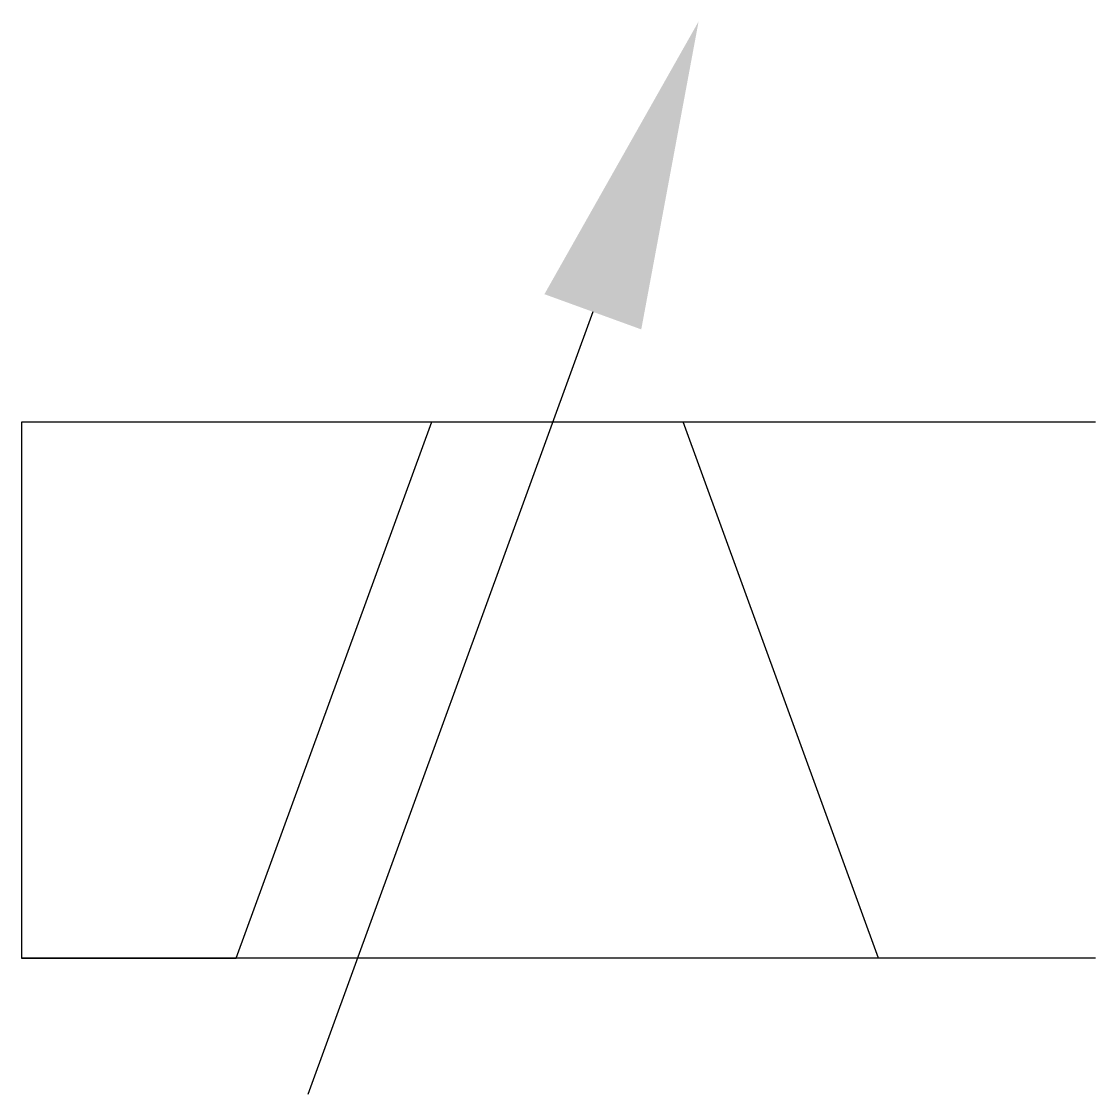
# Model space of a CAD drawing. Extents: x 768.3 to 778.3, y 345 to 355.
import ezdxf

# ---------------------------------------------------------------- set-up
doc = ezdxf.new("R2010")
doc.units = 0
doc.header["$LTSCALE"] = 5
doc.header["$MEASUREMENT"] = 0
doc.layers.add('11', color=1, linetype='CONTINUOUS')
doc.layers.add('12', color=2, linetype='CONTINUOUS')

# ---------------------------------------------------------------- blocks, each defined once
blk = doc.blocks.new('5221', base_point=(319.601, 303.802))
at = {"layer": '11'}
blk.add_line((318.28, 300.922), (315.625, 293.628), dxfattribs=at)
at = {"layer": '12'}
blk.add_solid([(317.829, 301.086), (318.731, 300.758), (319.265, 303.628)], dxfattribs=at)

msp = doc.modelspace()

# ---------------------------------------------------------------- linework, layer by layer
at = {"layer": '11'}
for p, q in [((768.281, 351.235), (778.281, 351.235)), ((768.281, 346.235), (768.281, 351.235)), ((770.278, 346.235), (772.098, 351.235)), ((776.261, 346.235), (774.441, 351.235)), ((768.278, 346.235), (770.278, 346.235)), ((778.281, 346.235), (768.281, 346.235))]:
    msp.add_line(p, q, dxfattribs=at)

# ---------------------------------------------------------------- block references
msp.add_blockref('5221', (774.92, 355.139), dxfattribs=at)

doc.saveas('drawing.dxf')
